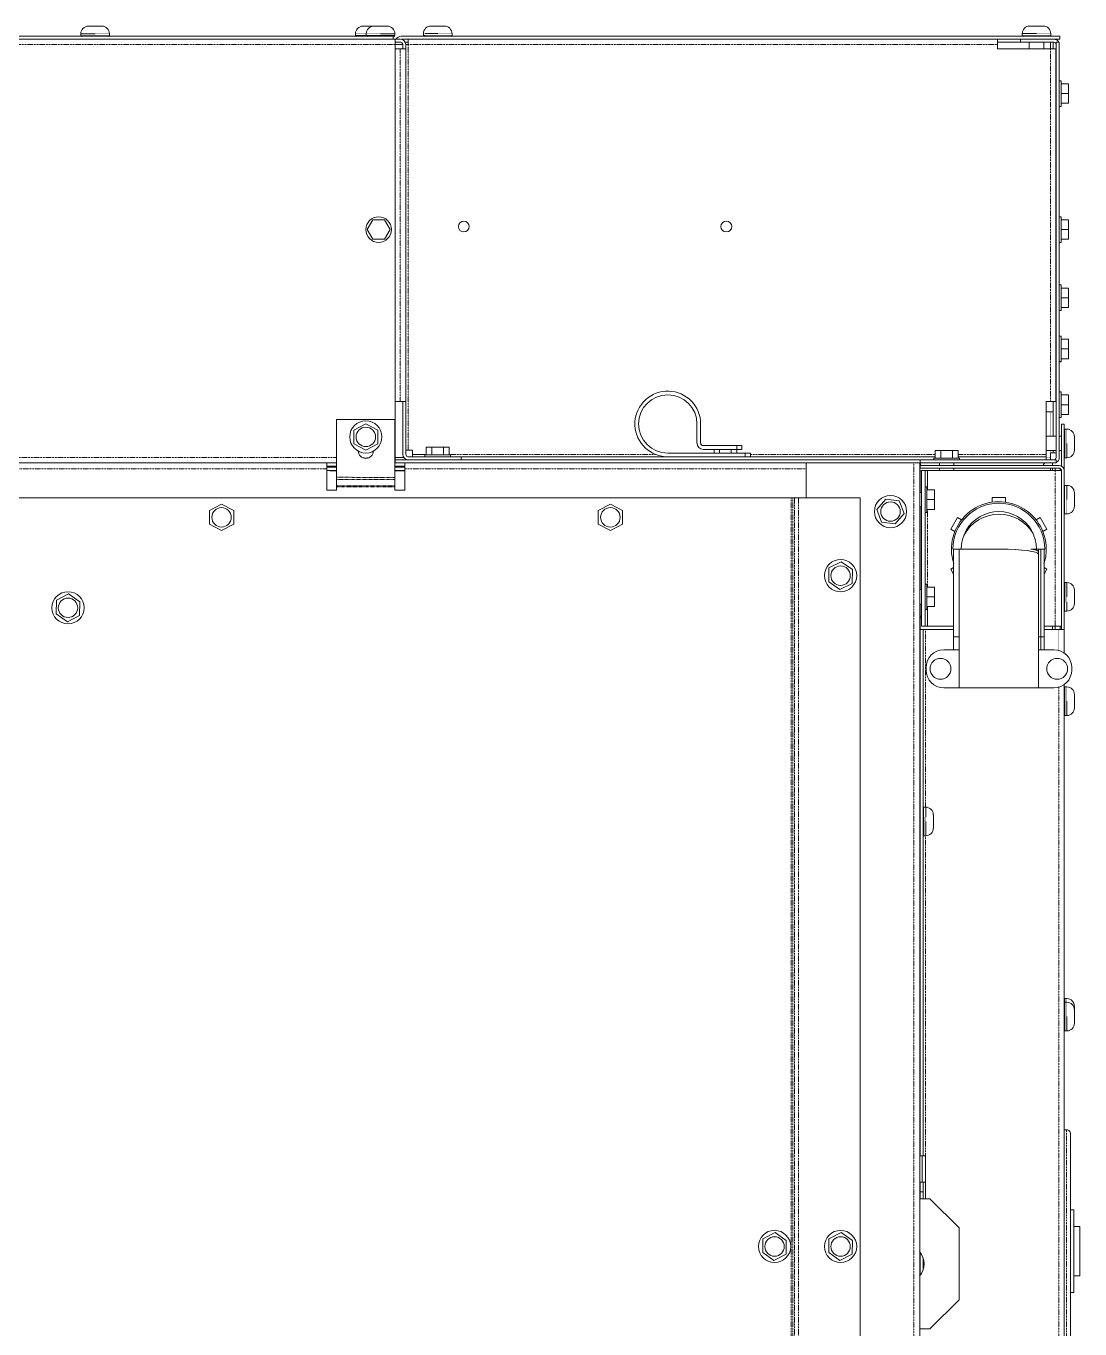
# Model space of a CAD drawing. Header units: millimetres. Extents: x 60499 to 556746, y 248297 to 497145.
# Drawn here: x 538270 to 549651, y 336400 to 350469 of the extents above; entities that cross this region are included whole.
import ezdxf

# ---------------------------------------------------------------- set-up
doc = ezdxf.new("R2010")
doc.units = ezdxf.units.MM
doc.linetypes.add('PHANTOM', pattern=[20, 10, -2, 2, -2, 2, -2])

msp = doc.modelspace()

# ---------------------------------------------------------------- linework, layer by layer
at = {"color": 7, "lineweight": 13, "ltscale": 2.47505e-05}
for p, q in [((538943, 350468), (538944, 350468)), ((541909, 350468), (541909, 350468)), ((542026, 350468), (542027, 350468)), ((542170, 350468), (542171, 350468)), ((542643, 350469), (542644, 350469)), ((542787, 350469), (542787, 350469)), ((549110, 350469), (549110, 350469)), ((549253, 350469), (549254, 350469)), ((549182, 350358), (549181, 350358)), ((549591, 344234), (549591, 344233)), ((549591, 343250), (549591, 343250)), ((549591, 339884), (549591, 339884))]:
    msp.add_line(p, q, dxfattribs=at)
at = {"color": 7, "lineweight": 13, "ltscale": 0.0018}
for p, q in [((538944, 350468), (539004, 350468)), ((539026, 350468), (539087, 350468)), ((541909, 350468), (541970, 350468)), ((542027, 350468), (542087, 350468)), ((542109, 350468), (542170, 350468)), ((542644, 350469), (542704, 350469)), ((542726, 350469), (542787, 350469)), ((549110, 350469), (549171, 350469)), ((549193, 350469), (549253, 350469)), ((549591, 346033), (549591, 345972)), ((549591, 345950), (549591, 345890)), ((549591, 345426), (549591, 345366)), ((549591, 345344), (549591, 345284)), ((549591, 344377), (549591, 344316)), ((549591, 344294), (549591, 344234)), ((549591, 343250), (549591, 343189)), ((549591, 343167), (549591, 343107)), ((548068, 341951), (548068, 341891)), ((548068, 341869), (548068, 341808)), ((549591, 339844), (549591, 339784)), ((549591, 339762), (549591, 339701))]:
    msp.add_line(p, q, dxfattribs=at)
at = {"color": 7, "lineweight": 13, "ltscale": 0.000325361}
for p, q in [((539004, 350468), (539015, 350468)), ((539015, 350468), (539026, 350468)), ((541970, 350468), (541981, 350468)), ((541981, 350468), (541992, 350468)), ((542087, 350468), (542098, 350468)), ((542098, 350468), (542109, 350468)), ((542704, 350469), (542715, 350469)), ((542715, 350469), (542726, 350469)), ((549171, 350469), (549182, 350469)), ((549182, 350469), (549193, 350469)), ((549591, 345972), (549591, 345961)), ((549591, 345961), (549591, 345950)), ((549591, 345366), (549591, 345355)), ((549591, 345355), (549591, 345344)), ((549591, 343189), (549591, 343178)), ((549591, 343178), (549591, 343167)), ((548068, 341880), (548068, 341869)), ((549591, 339773), (549591, 339762))]:
    msp.add_line(p, q, dxfattribs=at)
at = {"color": 7, "lineweight": 13, "ltscale": 2.46303e-05}
msp.add_line((539087, 350468), (539088, 350468), dxfattribs=at)
at = {"color": 7, "lineweight": 13, "ltscale": 0.001049}
msp.add_line((541992, 350468), (542027, 350468), dxfattribs=at)
at = {"color": 7, "lineweight": 13, "ltscale": 1.98248e-05}
msp.add_line((542053, 350468), (542054, 350468), dxfattribs=at)
at = {"color": 7, "lineweight": 13, "ltscale": 0.03937}
for p, q in [((530589, 350358), (542233, 350358)), ((530589, 350328), (542233, 350328)), ((548762, 350328), (542397, 350328)), ((542664, 350358), (549434, 350358)), ((548762, 350328), (549434, 350328)), ((542256, 350268), (542256, 345810)), ((542371, 350223), (542371, 346415)), ((549392, 346415), (549392, 350223)), ((549394, 350294), (549394, 345810)), ((549428, 350294), (549428, 345810)), ((546036, 345857), (545200, 345857)), ((541519, 345751), (534801, 345751)), ((542256, 345784), (547924, 345784)), ((546694, 345751), (542359, 345751)), ((548088, 345818), (542967, 345818)), ((548073, 345785), (542967, 345785)), ((543931, 345784), (545744, 345784)), ((545901, 345784), (546908, 345784)), ((546694, 345752), (547857, 345752)), ((547920, 345752), (547920, 328569)), ((547924, 345784), (549394, 345784)), ((547924, 345751), (549394, 345751)), ((547926, 345725), (549424, 345725)), ((547926, 345695), (549424, 345695)), ((549287, 345818), (548335, 345818)), ((549287, 345785), (548349, 345785)), ((547938, 345670), (547938, 343990)), ((547979, 345670), (547979, 343990)), ((549384, 345670), (548005, 345670)), ((549450, 345670), (549450, 343990)), ((549450, 343954), (549450, 345669)), ((549480, 343954), (549480, 345669)), ((531114, 345374), (546531, 345374)), ((546612, 345374), (547276, 345374)), ((547276, 345374), (547276, 329206)), ((547926, 344384), (547926, 345276)), ((548287, 344820), (548287, 343875)), ((548348, 343875), (548348, 344820)), ((549203, 344820), (549203, 343875)), ((549229, 343734), (549229, 344820)), ((549263, 343875), (549263, 344820)), ((547926, 338269), (547926, 343954)), ((547957, 338269), (547957, 343954)), ((549203, 343322), (548348, 343322)), ((549480, 328337), (549480, 343357)), ((549549, 337585), (549549, 338507)), ((549549, 335971), (549549, 337567)), ((548345, 337490), (548345, 336714))]:
    msp.add_line(p, q, dxfattribs=at)
at = {"color": 7, "linetype": 'PHANTOM', "lineweight": 13, "ltscale": 0.0046}
for p, q in [((538861, 350386), (539015, 350386)), ((539170, 350386), (539015, 350386)), ((539170, 350366), (539015, 350366)), ((541944, 350386), (542098, 350386)), ((542253, 350386), (542098, 350386)), ((542253, 350366), (542098, 350366)), ((542561, 350387), (542715, 350387)), ((542870, 350387), (542715, 350387)), ((542870, 350366), (542715, 350366)), ((549027, 350387), (549182, 350387)), ((549336, 350387), (549182, 350387)), ((549336, 350366), (549182, 350366)), ((549509, 346116), (549509, 345961)), ((549489, 345807), (549489, 345961)), ((549509, 345807), (549509, 345961)), ((549509, 345509), (549509, 345355)), ((549489, 345200), (549489, 345355)), ((549509, 345200), (549509, 345355)), ((549509, 344305), (549509, 344460)), ((549489, 344151), (549489, 344305)), ((549509, 344305), (549509, 344151)), ((549509, 343333), (549509, 343178)), ((549489, 343024), (549489, 343178)), ((549509, 343024), (549509, 343178)), ((547985, 342034), (547985, 341880)), ((547965, 341725), (547965, 341880)), ((547985, 341725), (547985, 341880)), ((549509, 339927), (549509, 339773)), ((549489, 339618), (549489, 339773)), ((549509, 339618), (549509, 339773))]:
    msp.add_line(p, q, dxfattribs=at)
at = {"color": 7, "lineweight": 13, "ltscale": 0.000599959}
for p, q in [((538861, 350386), (538861, 350366)), ((539170, 350386), (539170, 350366)), ((541826, 350386), (541826, 350366)), ((541944, 350386), (541944, 350366)), ((542253, 350386), (542253, 350366)), ((542561, 350387), (542561, 350366)), ((542870, 350387), (542870, 350366)), ((549027, 350387), (549027, 350366)), ((549336, 350387), (549336, 350366))]:
    msp.add_line(p, q, dxfattribs=at)
at = {"color": 7, "linetype": 'PHANTOM', "lineweight": 13, "ltscale": 0.004574}
for p, q in [((539014, 350366), (538861, 350366)), ((542097, 350366), (541944, 350366)), ((542714, 350366), (542561, 350366)), ((549181, 350366), (549027, 350366)), ((549489, 345962), (549489, 346116)), ((549489, 345356), (549489, 345509)), ((549489, 344306), (549489, 344460)), ((549489, 343179), (549489, 343333)), ((547965, 341881), (547965, 342034)), ((549489, 339774), (549489, 339927))]:
    msp.add_line(p, q, dxfattribs=at)
at = {"color": 7, "lineweight": 13, "ltscale": 0.004325}
for p, q in [((539015, 350358), (538869, 350358)), ((542097, 350358), (541952, 350358)), ((542714, 350358), (542569, 350358)), ((549181, 350358), (549036, 350358)), ((549480, 345962), (549480, 346107)), ((549480, 345356), (549480, 345501)), ((549480, 344306), (549480, 344451)), ((549480, 343179), (549480, 343324)), ((547957, 341881), (547957, 342026)), ((549480, 339774), (549480, 339919))]:
    msp.add_line(p, q, dxfattribs=at)
at = {"color": 7, "linetype": 'PHANTOM', "lineweight": 13, "ltscale": 2.61923e-05}
for p, q in [((539015, 350366), (539014, 350366)), ((542098, 350366), (542097, 350366)), ((549182, 350366), (549181, 350366))]:
    msp.add_line(p, q, dxfattribs=at)
at = {"color": 7, "lineweight": 13, "ltscale": 2.48706e-05}
for p, q in [((539015, 350358), (539015, 350358)), ((542098, 350358), (542097, 350358)), ((542715, 350358), (542714, 350358))]:
    msp.add_line(p, q, dxfattribs=at)
at = {"color": 7, "lineweight": 13, "ltscale": 0.00435}
for p, q in [((539161, 350358), (539015, 350358)), ((542244, 350358), (542098, 350358)), ((542861, 350358), (542715, 350358)), ((549328, 350358), (549182, 350358)), ((549480, 345815), (549480, 345961)), ((549480, 345209), (549480, 345355)), ((549480, 344159), (549480, 344305)), ((549480, 343032), (549480, 343178)), ((547957, 341734), (547957, 341880)), ((549480, 339627), (549480, 339773))]:
    msp.add_line(p, q, dxfattribs=at)
at = {"color": 7, "linetype": 'PHANTOM', "lineweight": 13, "ltscale": 0.0035}
for p, q in [((541826, 350386), (541944, 350386)), ((541944, 350366), (541826, 350366))]:
    msp.add_line(p, q, dxfattribs=at)
at = {"color": 7, "lineweight": 13, "ltscale": 0.003493}
msp.add_line((541952, 350358), (541835, 350358), dxfattribs=at)
at = {"color": 7, "lineweight": 13, "ltscale": 0.000887533}
msp.add_line((542233, 350328), (542233, 350358), dxfattribs=at)
at = {"color": 7, "lineweight": 13, "ltscale": 0.000681239}
msp.add_line((542233, 350328), (542256, 350328), dxfattribs=at)
at = {"color": 7, "lineweight": 13, "ltscale": 0.00234}
msp.add_line((542233, 350328), (542311, 350328), dxfattribs=at)
at = {"color": 7, "lineweight": 13, "ltscale": 0.001775}
for p, q in [((542256, 350268), (542256, 350328)), ((542256, 345810), (542256, 345751))]:
    msp.add_line(p, q, dxfattribs=at)
at = {"color": 7, "lineweight": 13, "ltscale": 0.000380142}
msp.add_line((542279, 350342), (542270, 350333), dxfattribs=at)
at = {"color": 7, "lineweight": 13, "ltscale": 0.001556}
msp.add_line((542319, 350358), (542371, 350358), dxfattribs=at)
at = {"color": 7, "lineweight": 13, "ltscale": 0.001524}
msp.add_line((542320, 350328), (542371, 350328), dxfattribs=at)
at = {"color": 7, "lineweight": 13, "ltscale": 0.008727}
msp.add_line((542371, 350358), (542664, 350358), dxfattribs=at)
at = {"color": 7, "lineweight": 13, "ltscale": 0.000766063}
msp.add_line((542371, 350328), (542397, 350328), dxfattribs=at)
at = {"color": 7, "lineweight": 13, "ltscale": 0.001765}
for p, q in [((542397, 350328), (542397, 350269)), ((548762, 350328), (548762, 350269)), ((542311, 350223), (542371, 350223)), ((549392, 350223), (549333, 350223)), ((542311, 346415), (542371, 346415)), ((549392, 346415), (549333, 346415))]:
    msp.add_line(p, q, dxfattribs=at)
at = {"color": 7, "linetype": 'PHANTOM', "lineweight": 13, "ltscale": 2.63124e-05}
msp.add_line((542715, 350366), (542714, 350366), dxfattribs=at)
at = {"color": 7, "lineweight": 13, "ltscale": 0.000999991}
for p, q in [((549008, 350328), (549008, 350294)), ((549394, 345859), (549360, 345859))]:
    msp.add_line(p, q, dxfattribs=at)
at = {"color": 7, "lineweight": 13, "ltscale": 0.000900028}
for p, q in [((549434, 350358), (549434, 350328)), ((549480, 346171), (549450, 346171)), ((547957, 343954), (547926, 343954)), ((547957, 338269), (547926, 338269)), ((547926, 337986), (547957, 337986)), ((547926, 337881), (547957, 337881))]:
    msp.add_line(p, q, dxfattribs=at)
at = {"color": 7, "linetype": 'PHANTOM', "lineweight": 13, "ltscale": 0.03937}
for p, q in [((530118, 350268), (542256, 350268)), ((542311, 350223), (542311, 346415)), ((548762, 350269), (542397, 350269)), ((542397, 345890), (542397, 350269)), ((549333, 346415), (549333, 350223)), ((545064, 345844), (542839, 345844)), ((548088, 345844), (546092, 345844)), ((549287, 345844), (548335, 345844)), ((534696, 345810), (541624, 345810)), ((541519, 345688), (534801, 345689)), ((546694, 345688), (542359, 345688)), ((547857, 345752), (547857, 328569)), ((549384, 345670), (549384, 343990)), ((546531, 345374), (546531, 329206)), ((546550, 345374), (546550, 329206)), ((546570, 329206), (546570, 345374)), ((546612, 329206), (546612, 345374)), ((548005, 345250), (548005, 344410)), ((547983, 343954), (547983, 342034)), ((549424, 328337), (549424, 343330)), ((547983, 341725), (547983, 338269)), ((549507, 337597), (549507, 338549)), ((549507, 335929), (549507, 337578))]:
    msp.add_line(p, q, dxfattribs=at)
at = {"color": 7, "lineweight": 13, "ltscale": 0.001658}
for p, q in [((542256, 350295), (542311, 350295)), ((542311, 350223), (542256, 350223)), ((542311, 346415), (542256, 346415))]:
    msp.add_line(p, q, dxfattribs=at)
at = {"color": 7, "lineweight": 13, "ltscale": 0.001863}
msp.add_line((542256, 350294), (542318, 350294), dxfattribs=at)
at = {"color": 7, "linetype": 'PHANTOM', "lineweight": 13, "ltscale": 0.002433}
msp.add_line((542337, 350268), (542256, 350268), dxfattribs=at)
at = {"color": 7, "lineweight": 13, "ltscale": 0.00136}
for p, q in [((542337, 350269), (542337, 350223)), ((542371, 350269), (542371, 350223)), ((548762, 350223), (548762, 350269)), ((549287, 346415), (549333, 346415)), ((542442, 345890), (542442, 345844))]:
    msp.add_line(p, q, dxfattribs=at)
at = {"color": 7, "lineweight": 13, "ltscale": 0.000941599}
msp.add_line((542365, 350294), (542397, 350294), dxfattribs=at)
at = {"color": 7, "lineweight": 13, "ltscale": 0.000774954}
for p, q in [((542397, 350269), (542371, 350269)), ((542397, 345890), (542371, 345890)), ((547979, 345670), (548005, 345670)), ((547957, 343954), (547983, 343954)), ((547979, 343990), (548005, 343990)), ((547957, 338269), (547983, 338269)), ((547957, 337986), (547983, 337986))]:
    msp.add_line(p, q, dxfattribs=at)
at = {"color": 7, "lineweight": 13, "ltscale": 0.007316}
msp.add_line((548762, 350294), (549008, 350294), dxfattribs=at)
at = {"color": 7, "lineweight": 13, "ltscale": 0.016985}
for p, q in [((548762, 350223), (549333, 350223)), ((542337, 346415), (542337, 345844)), ((542371, 346415), (542371, 345844)), ((549287, 346415), (549287, 345844)), ((542967, 345818), (542397, 345818)), ((542967, 345785), (542397, 345785))]:
    msp.add_line(p, q, dxfattribs=at)
at = {"color": 7, "lineweight": 13, "ltscale": 0.010725}
msp.add_line((549008, 350294), (549368, 350294), dxfattribs=at)
at = {"color": 7, "lineweight": 13, "ltscale": 0.002107}
for p, q in [((549104, 350294), (549104, 350223)), ((549260, 350294), (549260, 350223)), ((549360, 350223), (549360, 350294))]:
    msp.add_line(p, q, dxfattribs=at)
at = {"color": 7, "linetype": 'PHANTOM', "lineweight": 13, "ltscale": 0.002108}
msp.add_line((549334, 350294), (549334, 350223), dxfattribs=at)
at = {"color": 7, "lineweight": 13, "ltscale": 0.001}
for p, q in [((549428, 350294), (549394, 350294)), ((542256, 345751), (542256, 345784)), ((547924, 345751), (547924, 345784)), ((549394, 345751), (549394, 345784))]:
    msp.add_line(p, q, dxfattribs=at)
at = {"color": 7, "lineweight": 13, "ltscale": 0.0041}
for p, q in [((549428, 349877), (549428, 349740)), ((549447, 349877), (549447, 349740)), ((549428, 349740), (549428, 349602)), ((549447, 349740), (549447, 349602)), ((549428, 348409), (549428, 348271)), ((549447, 348409), (549447, 348271)), ((549428, 348271), (549428, 348133)), ((549447, 348271), (549447, 348133)), ((549428, 347673), (549428, 347535)), ((549447, 347673), (549447, 347535)), ((549428, 347535), (549428, 347398)), ((549447, 347535), (549447, 347398)), ((549428, 347120), (549428, 346982)), ((549447, 347120), (549447, 346982)), ((549428, 346982), (549428, 346845)), ((549447, 346982), (549447, 346845)), ((549428, 346518), (549428, 346380)), ((549447, 346518), (549447, 346380)), ((549428, 346380), (549428, 346243)), ((549447, 346380), (549447, 346243)), ((547979, 345493), (547979, 345355)), ((547998, 345493), (547998, 345355)), ((547979, 345355), (547979, 345217)), ((547998, 345355), (547998, 345217)), ((547979, 344443), (547979, 344305)), ((547998, 344443), (547998, 344305)), ((547979, 344305), (547979, 344167)), ((547998, 344305), (547998, 344167))]:
    msp.add_line(p, q, dxfattribs=at)
at = {"color": 7, "lineweight": 13, "ltscale": 0.000574908}
for p, q in [((549447, 349877), (549428, 349877)), ((549447, 349602), (549428, 349602)), ((549447, 348409), (549428, 348409)), ((549447, 348133), (549428, 348133)), ((549447, 347673), (549428, 347673)), ((549447, 347398), (549428, 347398)), ((549447, 347120), (549428, 347120)), ((549447, 346845), (549428, 346845)), ((549447, 346844), (549428, 346844)), ((549447, 346518), (549428, 346518)), ((549447, 346243), (549428, 346243)), ((547998, 345493), (547979, 345493)), ((547998, 345217), (547979, 345217)), ((547998, 344443), (547979, 344443)), ((547998, 344167), (547979, 344167))]:
    msp.add_line(p, q, dxfattribs=at)
at = {"color": 7, "lineweight": 13, "ltscale": 0.00245}
for p, q in [((549447, 349844), (549529, 349844)), ((549447, 349740), (549529, 349740)), ((549447, 349635), (549529, 349635)), ((549447, 348376), (549529, 348376)), ((549447, 348271), (549529, 348271)), ((549447, 348166), (549529, 348166)), ((549447, 347640), (549529, 347640)), ((549447, 347535), (549529, 347535)), ((549447, 347430), (549529, 347430)), ((549447, 347087), (549529, 347087)), ((549447, 346982), (549529, 346982)), ((549447, 346877), (549529, 346877)), ((549447, 346485), (549529, 346485)), ((549447, 346380), (549529, 346380)), ((549447, 346275), (549529, 346275)), ((542592, 345838), (542592, 345920)), ((542652, 345838), (542652, 345920)), ((542778, 345838), (542778, 345920)), ((542839, 345838), (542839, 345920)), ((548088, 345804), (548088, 345886)), ((548148, 345804), (548148, 345886)), ((548274, 345804), (548274, 345886)), ((548335, 345804), (548335, 345886)), ((547998, 345460), (548080, 345460)), ((547998, 345355), (548080, 345355)), ((547998, 345250), (548080, 345250)), ((547998, 344410), (548080, 344410)), ((547998, 344305), (548080, 344305)), ((547998, 344200), (548080, 344200))]:
    msp.add_line(p, q, dxfattribs=at)
at = {"color": 7, "lineweight": 13, "ltscale": 0.003125}
for p, q in [((549529, 349844), (549529, 349740)), ((549529, 349740), (549529, 349635)), ((549529, 348376), (549529, 348271)), ((549529, 348271), (549529, 348166)), ((549529, 347640), (549529, 347535)), ((549529, 347535), (549529, 347430)), ((549529, 347087), (549529, 346982)), ((549529, 346982), (549529, 346877)), ((549529, 346485), (549529, 346380)), ((549529, 346380), (549529, 346275)), ((541519, 345751), (541624, 345751)), ((541519, 345718), (541624, 345718)), ((541624, 345704), (541519, 345704)), ((542254, 345718), (542359, 345718)), ((542359, 345704), (542254, 345704)), ((541519, 345671), (541624, 345671)), ((542254, 345671), (542359, 345671)), ((541519, 345457), (541624, 345457)), ((542254, 345457), (542359, 345457)), ((548080, 345460), (548080, 345355)), ((548080, 345355), (548080, 345250)), ((548080, 344410), (548080, 344305)), ((548080, 344305), (548080, 344200)), ((547926, 337881), (547926, 337986)), ((547957, 337881), (547957, 337986))]:
    msp.add_line(p, q, dxfattribs=at)
at = {"color": 7, "lineweight": 13, "ltscale": 0.003608}
for p, q in [((542014, 348376), (541953, 348271)), ((542201, 348271), (542140, 348376))]:
    msp.add_line(p, q, dxfattribs=at)
at = {"color": 7, "lineweight": 13, "ltscale": 0.00375}
for p, q in [((542140, 348376), (542014, 348376)), ((542014, 348166), (542140, 348166)), ((542652, 345920), (542778, 345920)), ((548148, 345886), (548274, 345886))]:
    msp.add_line(p, q, dxfattribs=at)
at = {"color": 7, "lineweight": 13, "ltscale": 0.003609}
for p, q in [((541953, 348271), (542014, 348166)), ((542140, 348166), (542201, 348271))]:
    msp.add_line(p, q, dxfattribs=at)
at = {"color": 7, "lineweight": 13, "ltscale": 6.6562e-05}
for p, q in [((549394, 348349), (549392, 348349)), ((549394, 348192), (549392, 348192)), ((549394, 347614), (549392, 347614)), ((549394, 347457), (549392, 347457)), ((549394, 347061), (549392, 347061)), ((549394, 346904), (549392, 346904)), ((549394, 346904), (549392, 346904))]:
    msp.add_line(p, q, dxfattribs=at)
at = {"color": 7, "lineweight": 13, "ltscale": 0.011188}
msp.add_line((549360, 346039), (549360, 346415), dxfattribs=at)
at = {"color": 7, "lineweight": 13, "ltscale": 0.002192}
msp.add_line((549360, 346302), (549287, 346302), dxfattribs=at)
at = {"color": 7, "linetype": 'PHANTOM', "lineweight": 13, "ltscale": 0.007823}
msp.add_line((549334, 346302), (549334, 346039), dxfattribs=at)
at = {"color": 7, "lineweight": 13, "ltscale": 0.018546}
for p, q in [((541624, 346219), (541624, 345596)), ((542254, 346219), (542254, 345595))]:
    msp.add_line(p, q, dxfattribs=at)
at = {"color": 7, "lineweight": 13, "ltscale": 0.01875}
msp.add_line((541624, 346219), (542254, 346219), dxfattribs=at)
at = {"color": 7, "lineweight": 13, "ltscale": 0.004405}
for p, q in [((541939, 346175), (541808, 346106)), ((541808, 346106), (541808, 345958)), ((542070, 346106), (541939, 346175)), ((542070, 345958), (542070, 346106)), ((541808, 345958), (541939, 345889)), ((541939, 345889), (542070, 345958)), ((540381, 345307), (540250, 345238)), ((540512, 345238), (540381, 345307)), ((544580, 345307), (544449, 345238)), ((544711, 345238), (544580, 345307)), ((547553, 345359), (547456, 345248)), ((547700, 345342), (547553, 345359)), ((547754, 345204), (547700, 345342)), ((540250, 345238), (540250, 345090)), ((540512, 345090), (540512, 345238)), ((544449, 345238), (544449, 345090)), ((544711, 345090), (544711, 345238)), ((547456, 345248), (547509, 345110)), ((547656, 345093), (547754, 345204)), ((540250, 345090), (540381, 345021)), ((540381, 345021), (540512, 345090)), ((544449, 345090), (544580, 345021)), ((544580, 345021), (544711, 345090)), ((547509, 345110), (547656, 345093)), ((546940, 344617), (546938, 344469)), ((547072, 344684), (546940, 344617)), ((547193, 344599), (547072, 344684)), ((547191, 344451), (547193, 344599)), ((546938, 344469), (547059, 344384)), ((547059, 344384), (547191, 344451)), ((538730, 344337), (538598, 344270)), ((538850, 344252), (538730, 344337)), ((538598, 344270), (538596, 344122)), ((538848, 344104), (538850, 344252)), ((538596, 344122), (538716, 344037)), ((538716, 344037), (538848, 344104)), ((546359, 337440), (546228, 337373)), ((546480, 337354), (546359, 337440)), ((547072, 337440), (546940, 337373)), ((547193, 337354), (547072, 337440)), ((546228, 337373), (546225, 337225)), ((546478, 337206), (546480, 337354)), ((546940, 337373), (546938, 337225)), ((547191, 337206), (547193, 337354)), ((546225, 337225), (546346, 337139)), ((546346, 337139), (546478, 337206)), ((546938, 337225), (547059, 337139)), ((547059, 337139), (547191, 337206))]:
    msp.add_line(p, q, dxfattribs=at)
at = {"color": 7, "lineweight": 13, "ltscale": 0.0062}
for p, q in [((545515, 346172), (545515, 345964)), ((545555, 346172), (545555, 345964))]:
    msp.add_line(p, q, dxfattribs=at)
at = {"color": 7, "lineweight": 13, "ltscale": 0.013465}
msp.add_line((549450, 345719), (549450, 346171), dxfattribs=at)
at = {"color": 7, "lineweight": 13, "ltscale": 0.01495}
msp.add_line((549480, 345669), (549480, 346171), dxfattribs=at)
at = {"color": 7, "lineweight": 13, "ltscale": 0.000600019}
for p, q in [((549509, 346116), (549489, 346116)), ((549509, 345807), (549489, 345807)), ((549509, 345509), (549489, 345509)), ((549509, 345200), (549489, 345200)), ((549509, 344460), (549489, 344460)), ((549509, 344151), (549489, 344151)), ((549509, 343333), (549489, 343333)), ((549509, 343024), (549489, 343024)), ((547985, 342034), (547965, 342034)), ((547985, 341725), (547965, 341725)), ((549509, 339967), (549489, 339967)), ((549509, 339927), (549489, 339927)), ((549509, 339618), (549489, 339618))]:
    msp.add_line(p, q, dxfattribs=at)
at = {"color": 7, "lineweight": 13, "ltscale": 0.003191}
for p, q in [((549394, 346039), (549287, 346039)), ((549394, 345884), (549287, 345884))]:
    msp.add_line(p, q, dxfattribs=at)
at = {"color": 7, "lineweight": 13, "ltscale": 0.000662135}
for p, q in [((549450, 346039), (549428, 346039)), ((549450, 345884), (549428, 345884))]:
    msp.add_line(p, q, dxfattribs=at)
at = {"color": 7, "lineweight": 13, "ltscale": 2.47805e-05}
for p, q in [((549591, 346034), (549591, 346033)), ((549591, 345427), (549591, 345426)), ((548068, 341952), (548068, 341951)), ((547957, 341880), (547957, 341881)), ((549591, 339845), (549591, 339844))]:
    msp.add_line(p, q, dxfattribs=at)
at = {"color": 7, "lineweight": 13, "ltscale": 9.97228e-06}
msp.add_line((542397, 345890), (542397, 345890), dxfattribs=at)
at = {"color": 7, "lineweight": 13, "ltscale": 0.00135}
msp.add_line((542442, 345890), (542397, 345890), dxfattribs=at)
at = {"color": 7, "lineweight": 13, "ltscale": 0.000774984}
for p, q in [((542442, 345844), (542442, 345818)), ((549287, 345844), (549287, 345818)), ((549334, 345810), (549334, 345784)), ((547989, 343515), (547989, 343541)), ((549562, 343515), (549562, 343541))]:
    msp.add_line(p, q, dxfattribs=at)
at = {"color": 7, "linetype": 'PHANTOM', "lineweight": 13, "ltscale": 0.004446}
msp.add_line((542592, 345844), (542442, 345844), dxfattribs=at)
at = {"color": 7, "lineweight": 13, "ltscale": 0.0082}
for p, q in [((542578, 345838), (542853, 345838)), ((542578, 345818), (542853, 345818)), ((547465, 345784), (547740, 345784)), ((548073, 345804), (548349, 345804)), ((548073, 345784), (548349, 345784))]:
    msp.add_line(p, q, dxfattribs=at)
at = {"color": 7, "lineweight": 13, "ltscale": 0.000574998}
for p, q in [((542578, 345838), (542578, 345818)), ((542853, 345838), (542853, 345818)), ((548073, 345804), (548073, 345784)), ((548349, 345804), (548349, 345784))]:
    msp.add_line(p, q, dxfattribs=at)
at = {"color": 7, "lineweight": 13, "ltscale": 0.001804}
for p, q in [((542592, 345920), (542652, 345920)), ((542778, 345920), (542839, 345920)), ((548088, 345886), (548148, 345886)), ((548274, 345886), (548335, 345886))]:
    msp.add_line(p, q, dxfattribs=at)
at = {"color": 7, "lineweight": 13, "ltscale": 0.010825}
for p, q in [((545582, 345938), (545945, 345938)), ((545582, 345898), (545945, 345898))]:
    msp.add_line(p, q, dxfattribs=at)
at = {"color": 7, "lineweight": 13, "ltscale": 0.0012}
for p, q in [((545699, 345857), (545699, 345898)), ((545759, 345857), (545759, 345898)), ((545885, 345857), (545885, 345898)), ((545945, 345938), (545945, 345898)), ((545946, 345857), (545946, 345898)), ((546001, 345898), (546001, 345938)), ((547938, 345670), (547979, 345670)), ((547938, 343990), (547979, 343990))]:
    msp.add_line(p, q, dxfattribs=at)
at = {"color": 7, "lineweight": 13, "ltscale": 0.001675}
for p, q in [((545945, 345938), (546001, 345938)), ((545945, 345898), (546001, 345898)), ((546092, 345857), (546036, 345857)), ((549480, 343954), (549424, 343954))]:
    msp.add_line(p, q, dxfattribs=at)
at = {"color": 7, "lineweight": 13, "ltscale": 0.001165}
for p, q in [((546036, 345857), (546036, 345818)), ((546092, 345857), (546092, 345818))]:
    msp.add_line(p, q, dxfattribs=at)
at = {"color": 7, "linetype": 'PHANTOM', "lineweight": 13, "ltscale": 0.000740081}
msp.add_line((549334, 345884), (549334, 345859), dxfattribs=at)
at = {"color": 7, "lineweight": 13, "ltscale": 0.000775074}
msp.add_line((549334, 345859), (549360, 345859), dxfattribs=at)
at = {"color": 7, "lineweight": 13, "ltscale": 0.00144}
msp.add_line((549334, 345810), (549334, 345859), dxfattribs=at)
at = {"color": 7, "lineweight": 13, "ltscale": 0.000740081}
msp.add_line((549360, 345859), (549360, 345884), dxfattribs=at)
at = {"color": 7, "lineweight": 13, "ltscale": 2.48106e-05}
for p, q in [((549480, 345961), (549480, 345962)), ((549480, 345355), (549480, 345356)), ((549480, 344305), (549480, 344306)), ((549480, 343178), (549480, 343179)), ((549480, 339773), (549480, 339774))]:
    msp.add_line(p, q, dxfattribs=at)
at = {"color": 7, "linetype": 'PHANTOM', "lineweight": 13, "ltscale": 2.62223e-05}
for p, q in [((549489, 345961), (549489, 345962)), ((549489, 345355), (549489, 345356)), ((549489, 344305), (549489, 344306)), ((549489, 343178), (549489, 343179)), ((547965, 341880), (547965, 341881)), ((549489, 339773), (549489, 339774))]:
    msp.add_line(p, q, dxfattribs=at)
at = {"color": 7, "lineweight": 13, "ltscale": 2.46904e-05}
for p, q in [((549591, 345890), (549591, 345889)), ((549591, 345284), (549591, 345283)), ((549591, 343107), (549591, 343106)), ((549591, 339701), (549591, 339700))]:
    msp.add_line(p, q, dxfattribs=at)
at = {"color": 7, "lineweight": 13, "ltscale": 0.001865}
for p, q in [((541519, 345751), (541519, 345688)), ((542359, 345751), (542359, 345688)), ((547857, 345752), (547920, 345752))]:
    msp.add_line(p, q, dxfattribs=at)
at = {"color": 7, "lineweight": 13, "ltscale": 0.006885}
for p, q in [((541519, 345688), (541519, 345457)), ((542359, 345688), (542359, 345457))]:
    msp.add_line(p, q, dxfattribs=at)
at = {"color": 7, "linetype": 'PHANTOM', "lineweight": 13, "ltscale": 0.002442}
msp.add_line((541898, 345810), (541980, 345810), dxfattribs=at)
at = {"color": 7, "linetype": 'PHANTOM', "lineweight": 13, "ltscale": 3.74862e-05}
msp.add_line((542254, 345810), (542256, 345810), dxfattribs=at)
at = {"color": 7, "lineweight": 13, "ltscale": 3.74862e-05}
msp.add_line((542254, 345751), (542256, 345751), dxfattribs=at)
at = {"color": 7, "linetype": 'PHANTOM', "lineweight": 13, "ltscale": 0.002749}
msp.add_line((542348, 345810), (542256, 345810), dxfattribs=at)
at = {"color": 7, "lineweight": 13, "ltscale": 0.003088}
msp.add_line((542256, 345751), (542359, 345751), dxfattribs=at)
at = {"color": 7, "lineweight": 13, "ltscale": 1.7872e-05}
for p, q in [((542637, 345785), (542637, 345784)), ((542794, 345785), (542794, 345784))]:
    msp.add_line(p, q, dxfattribs=at)
at = {"color": 7, "lineweight": 13, "ltscale": 0.000990019}
for p, q in [((542967, 345785), (542967, 345818)), ((549287, 345818), (549287, 345785))]:
    msp.add_line(p, q, dxfattribs=at)
at = {"color": 7, "lineweight": 13, "ltscale": 1.76017e-05}
for p, q in [((543931, 345784), (543931, 345785)), ((546908, 345784), (546908, 345785))]:
    msp.add_line(p, q, dxfattribs=at)
at = {"color": 7, "lineweight": 13, "ltscale": 1.79922e-05}
for p, q in [((545744, 345785), (545744, 345784)), ((545901, 345785), (545901, 345784))]:
    msp.add_line(p, q, dxfattribs=at)
at = {"color": 7, "lineweight": 13, "ltscale": 0.01125}
msp.add_line((546694, 345752), (546694, 345374), dxfattribs=at)
at = {"color": 7, "lineweight": 13, "ltscale": 1.76317e-05}
msp.add_line((547464, 345785), (547464, 345784), dxfattribs=at)
at = {"color": 7, "lineweight": 13, "ltscale": 3.62847e-05}
msp.add_line((547464, 345784), (547465, 345784), dxfattribs=at)
at = {"color": 7, "lineweight": 13, "ltscale": 1.77519e-05}
for p, q in [((547465, 345785), (547465, 345784)), ((547740, 345785), (547740, 345784))]:
    msp.add_line(p, q, dxfattribs=at)
at = {"color": 7, "lineweight": 13, "ltscale": 0.00013793}
msp.add_line((547920, 345751), (547924, 345751), dxfattribs=at)
at = {"color": 7, "lineweight": 13, "ltscale": 0.000200046}
for p, q in [((547926, 345700), (547920, 345700)), ((547926, 341957), (547920, 341957)), ((547926, 341802), (547920, 341802))]:
    msp.add_line(p, q, dxfattribs=at)
at = {"color": 7, "lineweight": 13, "ltscale": 0.000375973}
msp.add_line((547926, 345725), (547926, 345738), dxfattribs=at)
at = {"color": 7, "lineweight": 13, "ltscale": 0.000899998}
msp.add_line((547926, 345695), (547926, 345725), dxfattribs=at)
at = {"color": 7, "lineweight": 13, "ltscale": 0.000756962}
for p, q in [((548133, 345751), (548133, 345725)), ((548290, 345751), (548290, 345725)), ((549354, 345725), (549354, 345751))]:
    msp.add_line(p, q, dxfattribs=at)
at = {"color": 7, "lineweight": 13, "ltscale": 0.000750024}
for p, q in [((548133, 345695), (548133, 345670)), ((548290, 345695), (548290, 345670)), ((549334, 345670), (549334, 345695))]:
    msp.add_line(p, q, dxfattribs=at)
at = {"color": 7, "linetype": 'PHANTOM', "lineweight": 13, "ltscale": 0.001417}
msp.add_line((549334, 345810), (549287, 345810), dxfattribs=at)
at = {"color": 7, "lineweight": 13, "ltscale": 0.000749994}
for p, q in [((549334, 345670), (549334, 345695)), ((549354, 345670), (549354, 345695))]:
    msp.add_line(p, q, dxfattribs=at)
at = {"color": 7, "linetype": 'PHANTOM', "lineweight": 13, "ltscale": 0.000750024}
msp.add_line((549382, 345695), (549382, 345670), dxfattribs=at)
at = {"color": 7, "lineweight": 13, "ltscale": 0.000622877}
msp.add_line((549438, 345691), (549438, 345670), dxfattribs=at)
at = {"color": 7, "lineweight": 13, "ltscale": 0.000127958}
msp.add_line((541555, 345667), (541555, 345671), dxfattribs=at)
at = {"color": 7, "lineweight": 13, "ltscale": 0.002063}
msp.add_line((541624, 345667), (541555, 345667), dxfattribs=at)
at = {"color": 7, "lineweight": 13, "ltscale": 0.000637895}
msp.add_line((541624, 345596), (541624, 345574), dxfattribs=at)
at = {"color": 7, "linetype": 'PHANTOM', "lineweight": 13, "ltscale": 0.01875}
for p, q in [((542254, 345595), (541624, 345596)), ((542254, 345574), (541624, 345574)), ((541624, 345504), (542254, 345504)), ((541624, 345494), (542254, 345494))]:
    msp.add_line(p, q, dxfattribs=at)
at = {"color": 7, "lineweight": 13, "ltscale": 0.002087}
for p, q in [((541624, 345574), (541624, 345504)), ((542254, 345574), (542254, 345504))]:
    msp.add_line(p, q, dxfattribs=at)
at = {"color": 7, "lineweight": 13, "ltscale": 0.001237}
msp.add_line((542296, 345667), (542254, 345667), dxfattribs=at)
at = {"color": 7, "lineweight": 13, "ltscale": 0.000637865}
msp.add_line((542254, 345595), (542254, 345574), dxfattribs=at)
at = {"color": 7, "lineweight": 13, "ltscale": 0.001888}
msp.add_line((542359, 345667), (542296, 345667), dxfattribs=at)
at = {"color": 7, "lineweight": 13, "ltscale": 0.000550037}
for p, q in [((547938, 345667), (547920, 345667)), ((547938, 345433), (547920, 345433)), ((547938, 345276), (547920, 345276)), ((547938, 344384), (547920, 344384)), ((547938, 344227), (547920, 344227))]:
    msp.add_line(p, q, dxfattribs=at)
at = {"color": 7, "lineweight": 13, "ltscale": 0.006945}
msp.add_line((547926, 345433), (547926, 345667), dxfattribs=at)
at = {"color": 7, "linetype": 'PHANTOM', "lineweight": 13, "ltscale": 0.00625}
for p, q in [((548005, 345670), (548005, 345460)), ((548005, 344200), (548005, 343990))]:
    msp.add_line(p, q, dxfattribs=at)
at = {"color": 7, "lineweight": 13, "ltscale": 0.001975}
for p, q in [((549384, 345670), (549450, 345670)), ((549384, 343990), (549450, 343990))]:
    msp.add_line(p, q, dxfattribs=at)
at = {"color": 7, "lineweight": 13, "ltscale": 0.000299259}
msp.add_line((541624, 345494), (541624, 345504), dxfattribs=at)
at = {"color": 7, "lineweight": 13, "ltscale": 0.001096}
for p, q in [((541624, 345457), (541624, 345494)), ((542254, 345494), (542254, 345457))]:
    msp.add_line(p, q, dxfattribs=at)
at = {"color": 7, "lineweight": 13, "ltscale": 0.000299258}
msp.add_line((542254, 345494), (542254, 345504), dxfattribs=at)
at = {"color": 7, "lineweight": 13, "ltscale": 0.000547995}
for p, q in [((546550, 345374), (546531, 345374)), ((547926, 344096), (547926, 344077))]:
    msp.add_line(p, q, dxfattribs=at)
at = {"color": 7, "lineweight": 13, "ltscale": 0.000591128}
msp.add_line((546550, 345374), (546570, 345374), dxfattribs=at)
at = {"color": 7, "lineweight": 13, "ltscale": 0.001248}
msp.add_line((546570, 345374), (546612, 345374), dxfattribs=at)
at = {"color": 7, "lineweight": 13, "ltscale": 0.0015}
for p, q in [((548704, 345378), (548704, 345328)), ((548847, 345328), (548847, 345378)), ((548328, 345161), (548372, 345136)), ((549179, 345136), (549223, 345161)), ((548300, 345012), (548257, 345037)), ((549294, 345037), (549250, 345012))]:
    msp.add_line(p, q, dxfattribs=at)
at = {"color": 7, "lineweight": 13, "ltscale": 0.00425}
for p, q in [((548847, 345378), (548704, 345378)), ((548257, 345037), (548328, 345161)), ((549223, 345161), (549294, 345037))]:
    msp.add_line(p, q, dxfattribs=at)
at = {"color": 7, "lineweight": 13, "ltscale": 0.000200407}
for p, q in [((547926, 345115), (547920, 345115)), ((547926, 344960), (547920, 344960))]:
    msp.add_line(p, q, dxfattribs=at)
at = {"color": 7, "lineweight": 13, "ltscale": 0.000229723}
for p, q in [((548280, 344820), (548287, 344820)), ((549263, 344820), (549271, 344820))]:
    msp.add_line(p, q, dxfattribs=at)
at = {"color": 7, "lineweight": 13, "ltscale": 0.001794}
for p, q in [((548287, 344820), (548348, 344820)), ((549203, 344820), (549263, 344820)), ((548348, 343875), (548287, 343875)), ((549263, 343875), (549203, 343875)), ((548348, 343734), (548287, 343734)), ((549263, 343734), (549203, 343734))]:
    msp.add_line(p, q, dxfattribs=at)
at = {"color": 7, "lineweight": 13, "ltscale": 0.000651562}
for p, q in [((548348, 344820), (548370, 344820)), ((549181, 344820), (549203, 344820))]:
    msp.add_line(p, q, dxfattribs=at)
at = {"color": 7, "lineweight": 13, "ltscale": 0.011646}
msp.add_line((548761, 344820), (548370, 344820), dxfattribs=at)
at = {"color": 7, "lineweight": 13, "ltscale": 0.000955657}
msp.add_line((548793, 344820), (548761, 344820), dxfattribs=at)
at = {"color": 7, "lineweight": 13, "ltscale": 0.000430852}
msp.add_line((548761, 344820), (548775, 344820), dxfattribs=at)
at = {"color": 7, "lineweight": 13, "ltscale": 0.000524927}
msp.add_line((548775, 344820), (548793, 344820), dxfattribs=at)
at = {"color": 7, "lineweight": 13, "ltscale": 0.001851}
msp.add_line((549181, 344820), (549119, 344820), dxfattribs=at)
at = {"color": 7, "lineweight": 13, "ltscale": 0.000169895}
msp.add_line((549203, 344774), (549203, 344768), dxfattribs=at)
at = {"color": 7, "lineweight": 13, "ltscale": 0.001059}
for p, q in [((548257, 344603), (548287, 344621)), ((549263, 344621), (549294, 344603))]:
    msp.add_line(p, q, dxfattribs=at)
at = {"color": 7, "lineweight": 13, "ltscale": 0.001834}
for p, q in [((548287, 344550), (548257, 344603)), ((549294, 344603), (549263, 344550))]:
    msp.add_line(p, q, dxfattribs=at)
at = {"color": 7, "lineweight": 13, "ltscale": 2.47204e-05}
for p, q in [((549591, 344377), (549591, 344377)), ((548068, 341808), (548068, 341808))]:
    msp.add_line(p, q, dxfattribs=at)
at = {"color": 7, "lineweight": 13, "ltscale": 0.000325}
for p, q in [((549591, 344316), (549591, 344305)), ((549591, 344305), (549591, 344294))]:
    msp.add_line(p, q, dxfattribs=at)
at = {"color": 7, "lineweight": 13, "ltscale": 0.003898}
msp.add_line((547926, 344096), (547926, 344227), dxfattribs=at)
at = {"color": 7, "linetype": 'PHANTOM', "lineweight": 13, "ltscale": 0.000349751}
for p, q in [((547938, 344096), (547926, 344096)), ((547938, 344077), (547926, 344077))]:
    msp.add_line(p, q, dxfattribs=at)
at = {"color": 7, "lineweight": 13, "ltscale": 0.003667}
msp.add_line((547926, 344077), (547926, 343954), dxfattribs=at)
at = {"color": 7, "lineweight": 13, "ltscale": 0.009072}
msp.add_line((547983, 343954), (548287, 343954), dxfattribs=at)
at = {"color": 7, "lineweight": 13, "ltscale": 0.008422}
msp.add_line((548287, 343990), (548005, 343990), dxfattribs=at)
at = {"color": 7, "lineweight": 13, "ltscale": 0.004197}
for p, q in [((548287, 343875), (548287, 343734)), ((548348, 343734), (548348, 343875)), ((549203, 343875), (549203, 343734)), ((549263, 343734), (549263, 343875))]:
    msp.add_line(p, q, dxfattribs=at)
at = {"color": 7, "lineweight": 13, "ltscale": 0.003582}
msp.add_line((549384, 343990), (549263, 343990), dxfattribs=at)
at = {"color": 7, "lineweight": 13, "ltscale": 0.004782}
msp.add_line((549263, 343954), (549424, 343954), dxfattribs=at)
at = {"color": 7, "lineweight": 13, "ltscale": 0.001075}
for p, q in [((549354, 343990), (549354, 343954)), ((549438, 343990), (549438, 343954))]:
    msp.add_line(p, q, dxfattribs=at)
at = {"color": 7, "linetype": 'PHANTOM', "lineweight": 13, "ltscale": 0.001075}
msp.add_line((549382, 343990), (549382, 343954), dxfattribs=at)
at = {"color": 7, "linetype": 'PHANTOM', "lineweight": 13, "ltscale": 0.006777}
msp.add_line((549424, 343726), (549424, 343954), dxfattribs=at)
at = {"color": 7, "lineweight": 13, "ltscale": 0.007587}
msp.add_line((549480, 343699), (549480, 343954), dxfattribs=at)
at = {"color": 7, "lineweight": 13, "ltscale": 0.00315}
for p, q in [((548182, 343734), (548287, 343734)), ((549263, 343734), (549369, 343734))]:
    msp.add_line(p, q, dxfattribs=at)
at = {"color": 7, "lineweight": 13, "ltscale": 0.001023}
for p, q in [((548322, 343734), (548287, 343734)), ((549263, 343734), (549229, 343734))]:
    msp.add_line(p, q, dxfattribs=at)
at = {"color": 7, "lineweight": 13, "ltscale": 0.012275}
for p, q in [((548348, 343322), (548348, 343734)), ((549203, 343734), (549203, 343322))]:
    msp.add_line(p, q, dxfattribs=at)
at = {"color": 7, "lineweight": 13, "ltscale": 0.004945}
for p, q in [((548182, 343322), (548348, 343322)), ((549203, 343322), (549369, 343322))]:
    msp.add_line(p, q, dxfattribs=at)
at = {"color": 7, "lineweight": 13, "ltscale": 0.000199926}
for p, q in [((547926, 343142), (547920, 343142)), ((547926, 342985), (547920, 342985)), ((547926, 341076), (547920, 341076))]:
    msp.add_line(p, q, dxfattribs=at)
at = {"color": 7, "lineweight": 13, "ltscale": 0.000177819}
msp.add_line((547920, 341984), (547926, 341984), dxfattribs=at)
msp.add_line((547920, 341984), (547926, 341984), dxfattribs=at)
at = {"color": 7, "lineweight": 13, "ltscale": 2.19871e-05}
for p, q in [((547926, 342020), (547926, 342020)), ((547926, 342020), (547926, 342020)), ((547926, 341684), (547926, 341684))]:
    msp.add_line(p, q, dxfattribs=at)
at = {"color": 7, "lineweight": 13, "ltscale": 0.001859}
msp.add_line((547926, 342020), (547926, 341957), dxfattribs=at)
at = {"color": 7, "lineweight": 13, "ltscale": 0.000325391}
for p, q in [((548068, 341891), (548068, 341880)), ((549591, 339784), (549591, 339773))]:
    msp.add_line(p, q, dxfattribs=at)
at = {"color": 7, "lineweight": 13, "ltscale": 0.003516}
msp.add_line((547926, 341802), (547926, 341684), dxfattribs=at)
at = {"color": 7, "lineweight": 13, "ltscale": 0.000178059}
msp.add_line((547920, 341720), (547926, 341720), dxfattribs=at)
at = {"color": 7, "lineweight": 13, "ltscale": 0.017783}
msp.add_line((547920, 341076), (547920, 340478), dxfattribs=at)
at = {"color": 7, "lineweight": 13, "ltscale": 7.2308e-05}
msp.add_line((547920, 340429), (547922, 340430), dxfattribs=at)
at = {"color": 7, "lineweight": 13, "ltscale": 0.000230976}
msp.add_line((547926, 340423), (547920, 340419), dxfattribs=at)
at = {"color": 7, "lineweight": 13, "ltscale": 0.001171}
msp.add_line((549480, 339919), (549480, 339958), dxfattribs=at)
at = {"color": 7, "linetype": 'PHANTOM', "lineweight": 13, "ltscale": 0.001175}
for p, q in [((549489, 339927), (549489, 339967)), ((549509, 339967), (549509, 339927))]:
    msp.add_line(p, q, dxfattribs=at)
at = {"color": 7, "lineweight": 13, "ltscale": 0.001175}
msp.add_line((549591, 339884), (549591, 339844), dxfattribs=at)
at = {"color": 7, "lineweight": 13, "ltscale": 2.56218e-05}
msp.add_line((549591, 339740), (549591, 339739), dxfattribs=at)
at = {"color": 7, "lineweight": 13, "ltscale": 0.000795379}
msp.add_line((549507, 338549), (549480, 338549), dxfattribs=at)
at = {"color": 7, "lineweight": 13, "ltscale": 0.008421}
msp.add_line((547948, 337986), (547948, 338269), dxfattribs=at)
at = {"color": 7, "lineweight": 13, "ltscale": 0.013788}
msp.add_line((547983, 338269), (547983, 337805), dxfattribs=at)
at = {"color": 7, "lineweight": 13, "ltscale": 0.003295}
for p, q in [((547920, 337805), (548030, 337805)), ((548030, 336400), (547920, 336400))]:
    msp.add_line(p, q, dxfattribs=at)
at = {"color": 7, "lineweight": 13, "ltscale": 0.002241}
for p, q in [((547926, 337881), (547926, 337805)), ((547957, 337881), (547957, 337805))]:
    msp.add_line(p, q, dxfattribs=at)
at = {"color": 7, "lineweight": 13, "ltscale": 0.013258}
for p, q in [((548030, 337805), (548345, 337490)), ((548345, 336714), (548030, 336400))]:
    msp.add_line(p, q, dxfattribs=at)
at = {"color": 7, "lineweight": 13, "ltscale": 0.001068}
for p, q in [((549585, 337685), (549549, 337685)), ((549585, 336793), (549549, 336793))]:
    msp.add_line(p, q, dxfattribs=at)
at = {"color": 7, "lineweight": 13, "ltscale": 0.009848}
msp.add_line((549585, 337355), (549585, 337685), dxfattribs=at)
at = {"color": 7, "linetype": 'PHANTOM', "lineweight": 13, "ltscale": 0.00054792}
msp.add_line((549507, 337578), (549507, 337597), dxfattribs=at)
at = {"color": 7, "lineweight": 13, "ltscale": 0.000530363}
msp.add_line((549549, 337567), (549549, 337585), dxfattribs=at)
at = {"color": 7, "lineweight": 13, "ltscale": 0.001968}
for p, q in [((549585, 337504), (549651, 337504)), ((549585, 336974), (549651, 336974))]:
    msp.add_line(p, q, dxfattribs=at)
at = {"color": 7, "lineweight": 13, "ltscale": 0.005838}
msp.add_line((549651, 337308), (549651, 337504), dxfattribs=at)
at = {"color": 7, "lineweight": 13, "ltscale": 0.016727}
msp.add_line((549585, 337355), (549585, 336793), dxfattribs=at)
at = {"color": 7, "lineweight": 13, "ltscale": 0.009915}
msp.add_line((549651, 337308), (549651, 336974), dxfattribs=at)
at = {"color": 7, "lineweight": 13, "ltscale": 0.007419}
msp.add_line((547926, 337227), (547926, 336978), dxfattribs=at)
at = {"color": 7, "lineweight": 13, "ltscale": 0.003948}
msp.add_line((547957, 337169), (547957, 337036), dxfattribs=at)
at = {"color": 7, "lineweight": 13, "ltscale": 0.03937}
for points in [[(549119, 344820), (549144, 344817), (549165, 344813)], [(549165, 344813), (549181, 344808), (549192, 344802), (549198, 344797), (549202, 344788)]]:
    msp.add_lwpolyline(points, dxfattribs=at)
for centre, radius in [((542077, 348271), 138), ((542997, 348304), 58.8), ((545832, 348304), 58.8), ((541939, 346032), 174), ((541939, 346032), 105), ((540381, 345164), 105), ((544580, 345164), 105), ((547605, 345226), 174), ((547605, 345226), 105), ((547066, 344534), 174), ((547066, 344534), 105), ((538723, 344187), 174), ((538723, 344187), 105), ((548145, 343528), 113), ((549405, 343528), 113), ((546353, 337290), 174), ((546353, 337290), 105), ((547066, 337290), 174), ((547066, 337290), 105)]:
    msp.add_circle(centre, radius, dxfattribs=at)
for centre, radius, start, end in [((538943, 350386), 82.3, 90, 180), ((539088, 350386), 82.3, 0, 90), ((541909, 350386), 82.3, 90, 180), ((542026, 350386), 82.3, 90, 180), ((542171, 350386), 82.3, 0, 90), ((542643, 350387), 82.3, 90, 180), ((542787, 350387), 82.3, 0, 90), ((549110, 350387), 82.3, 90, 180), ((549254, 350387), 82.3, 0, 90), ((538869, 350366), 8.4, 180, 270), ((539161, 350366), 8.4, 270, 0), ((541835, 350366), 8.4, 180, 270), ((541952, 350366), 8.4, 180, 270), ((542244, 350366), 8.4, 270, 0), ((542251, 350351), 26, 300.0487, 315), ((542319, 350302), 56.3, 90, 135), ((542311, 350269), 59.3, 0, 90), ((542569, 350366), 8.4, 180, 270), ((542861, 350366), 8.4, 270, 0), ((549036, 350366), 8.4, 180, 270), ((549328, 350366), 8.4, 270, 0), ((549368, 350268), 59.6, 25.8883, 90), ((542251, 350351), 56.3, 274.2934, 277.453), ((542311, 350269), 26, 0, 90), ((549368, 350268), 26, 0, 90), ((545200, 346172), 355, 0, 265.346), ((545200, 346172), 315, 0, 270), ((549489, 346107), 8.4, 90, 180), ((549509, 346034), 82.3, 0, 90), ((541939, 345882), 82.3, 181.965, 358.0317), ((542397, 345844), 59.3, 180, 270), ((542397, 345844), 26, 180, 270), ((545582, 345964), 66.3, 180, 270), ((545582, 345964), 26, 180, 270), ((549509, 345889), 82.3, 270, 0), ((547905, 345726), 25.2, 359.457, 52.8738), ((547905, 345726), 25.2, 307.1262, 330.4881), ((549282, 345726), 25.2, 91.0553, 180.543), ((549282, 345726), 25.2, 91.3319, 180.5487), ((549368, 345810), 26, 270, 0), ((549368, 345810), 59.6, 295.8846, 0), ((549424, 345669), 56.3, 360, 90), ((549424, 345669), 26, 1.8485, 90), ((549489, 345815), 8.4, 180, 270), ((549489, 345501), 8.4, 90, 180), ((549509, 345427), 82.3, 0, 90), ((548775, 344820), 512, 0, 197.7662), ((548775, 344820), 496, 360, 179.9923), ((549509, 345283), 82.3, 270, 0), ((548775, 344820), 406, 360, 180.0023), ((548779, 344767), 431, 90.4361, 152.0416), ((548779, 344774), 424, 30.5059, 90.4353), ((549489, 345209), 8.4, 180, 270), ((549153, 344778), 50.1, 358.4329, 12.228), ((548775, 344820), 512, 342.2334, 0), ((549489, 344451), 8.4, 90, 180), ((549509, 344377), 82.3, 0, 90), ((549489, 344159), 8.4, 180, 270), ((549509, 344233), 82.3, 270, 0), ((548182, 343541), 193, 90, 180), ((549369, 343541), 193, 0, 90), ((548182, 343515), 193, 180, 270), ((549369, 343515), 193, 270, 0), ((549489, 343324), 8.4, 90, 180), ((549509, 343250), 82.3, 0, 90), ((549489, 343032), 8.4, 180, 270), ((549509, 343106), 82.3, 270, 0), ((547965, 342026), 8.4, 90, 180), ((547985, 341952), 82.3, 0, 90), ((547985, 341808), 82.3, 270, 0), ((547965, 341734), 8.4, 180, 270), ((547894, 340478), 26, 358.7471, 0), ((547894, 340478), 56.3, 300, 305.5898), ((549489, 339958), 8.4, 90, 180), ((549489, 339919), 8.4, 90, 180), ((549509, 339884), 82.3, 0, 90), ((549509, 339845), 82.3, 0, 90), ((549509, 339700), 82.3, 270, 0), ((549489, 339627), 8.4, 180, 270), ((549507, 338507), 42, 359.9999, 90), ((547757, 337102), 210, 320.6037, 39.3963)]:
    msp.add_arc(centre, radius, start, end, dxfattribs=at)
for centre, major_axis, ratio, start_param, end_param in [((548775, 344767), (428, 0), 0.123897, 0.0151, 1.529561), ((548779, 344768), (424, 0), 0.122957, 6.283178, 7.820024)]:
    msp.add_ellipse(centre, major_axis=major_axis, ratio=ratio, start_param=start_param, end_param=end_param, dxfattribs=at)

doc.saveas('drawing.dxf')
